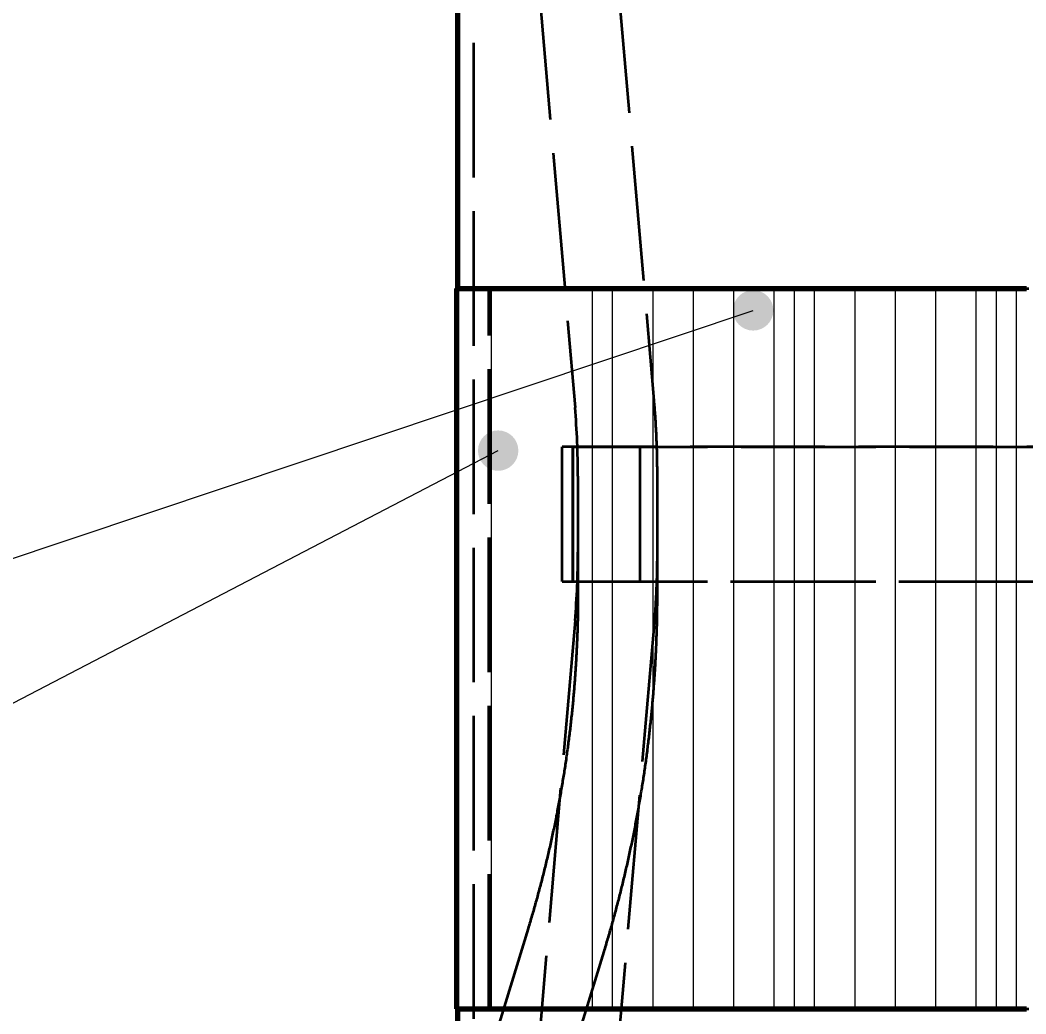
# Model space of a CAD drawing. Header units: millimetres. Extents: x 0 to 2382, y 0 to 420.
# Drawn here: x 124 to 153.88, y 255.65 to 285.17 of the extents above; entities that cross this region are included whole.
import ezdxf

# ---------------------------------------------------------------- set-up
doc = ezdxf.new("R2010")
doc.units = ezdxf.units.MM
doc.linetypes.add('IRAM-E-TRAZOS', pattern=[5, 4, -1])
for name, color, linetype, lineweight in [('01-VISIBLE', 7, 'CONTINUOUS', 70), ('02-OCULTA', 4, 'IRAM-E-TRAZOS', 35), ('04-COTA', 3, 'CONTINUOUS', 18), ('05-RAYADO', 8, 'CONTINUOUS', 18), ('08-FINA', 5, 'CONTINUOUS', 18)]:
    doc.layers.add(name, color=color, linetype=linetype, lineweight=lineweight)
doc.styles.add('ISO3098', font='isocpeur.ttf')
doc.dimstyles.new('FLAMA-IRAM', dxfattribs={"dimtxt": 3.5, "dimasz": 3.5, "dimexe": 2, "dimexo": 1.5, "dimgap": 1, "dimtad": 1, "dimdec": 1, "dimtxsty": 'ISO3098', "dimblk": 'IRAM_FLECHA', "dimblk1": 'IRAM_FLECHA', "dimblk2": 'IRAM_FLECHA', "dimcen": 2.5, "dimclrd": 256, "dimclre": 256, "dimclrt": 256, "dimazin": 3, "dimtfac": 1, "dimtmove": 0, "dimatfit": 3, "dimlwd": 18, "dimlwe": 18})

# ---------------------------------------------------------------- blocks, each defined once
blk = doc.blocks.new('IRAM_FLECHA')
blk.add_solid([(0, 0), (-1, 0.125), (-1, -0.125)])

msp = doc.modelspace()

# ---------------------------------------------------------------- hatches: boundary and pattern name
at = {"layer": '05-RAYADO'}
h = msp.add_hatch(dxfattribs=at)
h.set_pattern_fill('ANSI31', scale=0.94488, angle=45)
h.paths.add_polyline_path([(175.046, 255.799), (175.046, 277.201), (137.954, 277.201), (137.954, 255.799)])
h = msp.add_hatch(dxfattribs=at)
h.set_pattern_fill('ANSI31', scale=0.377953, angle=45)
h.paths.add_polyline_path([(172.276, 255.799), (172.276, 277.201), (140.724, 277.201), (140.724, 255.799)])
at = {"layer": '08-FINA'}
h = msp.add_hatch(color=7, dxfattribs=at)
h.dxf.hatch_style = 1
edge = h.paths.add_edge_path()
edge.add_arc((145.775, 276.55), 0.6, 0, 360)
h = msp.add_hatch(color=7, dxfattribs=at)
h.dxf.hatch_style = 1
edge = h.paths.add_edge_path()
edge.add_arc((138.2, 272.384), 0.6, 0, 360)

# ---------------------------------------------------------------- linework, layer by layer
at = {"layer": '01-VISIBLE'}
for p, q in [((137, 277.201), (137, 315.5)), ((136.97, 255.799), (136.97, 277.201)), ((137, 231.587), (137, 255.799))]:
    msp.add_line(p, q, dxfattribs=at)
for points in [[(136.97, 277.201), (137.02, 277.201), (137.07, 277.201), (137.12, 277.201), (137.17, 277.201), (137.22, 277.201), (137.27, 277.201), (137.321, 277.201), (137.371, 277.201), (137.421, 277.201), (137.471, 277.201), (137.521, 277.201), (137.571, 277.201), (137.621, 277.201), (137.671, 277.201), (137.721, 277.201), (137.771, 277.201), (137.821, 277.201), (137.871, 277.201), (137.921, 277.201), (137.972, 277.201), (138.022, 277.201), (138.072, 277.201), (138.122, 277.201), (138.172, 277.201), (138.222, 277.201), (138.272, 277.201), (138.322, 277.201), (138.372, 277.201), (138.422, 277.201), (138.472, 277.201), (138.522, 277.201), (138.572, 277.201), (138.623, 277.201), (138.673, 277.201), (138.723, 277.201), (138.773, 277.201), (138.823, 277.201), (138.873, 277.201), (138.923, 277.201), (138.973, 277.201), (139.023, 277.201), (139.073, 277.201), (139.123, 277.201), (139.173, 277.201), (139.223, 277.201), (139.274, 277.201), (139.324, 277.201), (139.374, 277.201), (139.424, 277.201), (139.474, 277.201), (139.524, 277.201), (139.574, 277.201), (139.624, 277.201), (139.674, 277.201), (139.724, 277.201), (139.774, 277.201), (139.824, 277.201), (139.874, 277.201), (139.925, 277.201), (139.975, 277.201), (140.025, 277.201), (140.075, 277.201), (140.125, 277.201), (140.175, 277.201), (140.225, 277.201), (140.275, 277.201), (140.325, 277.201), (140.375, 277.201), (140.425, 277.201), (140.475, 277.201), (140.526, 277.201), (140.576, 277.201), (140.626, 277.201), (140.676, 277.201), (140.726, 277.201), (140.776, 277.201), (140.826, 277.201), (140.876, 277.201), (140.926, 277.201), (140.976, 277.201), (141.026, 277.201), (141.076, 277.201), (141.126, 277.201), (141.177, 277.201), (141.227, 277.201), (141.277, 277.201), (141.327, 277.201), (141.377, 277.201), (141.427, 277.201), (141.477, 277.201), (141.527, 277.201), (141.577, 277.201), (141.627, 277.201), (141.677, 277.201), (141.727, 277.201), (141.777, 277.201), (141.828, 277.201), (141.878, 277.201), (141.928, 277.201), (141.978, 277.201), (142.028, 277.201), (142.078, 277.201), (142.128, 277.201), (142.178, 277.201), (142.228, 277.201), (142.278, 277.201), (142.328, 277.201), (142.378, 277.201), (142.428, 277.201), (142.479, 277.201), (142.529, 277.201), (142.579, 277.201), (142.629, 277.201), (142.679, 277.201), (142.729, 277.201), (142.779, 277.201), (142.829, 277.201), (142.879, 277.201), (142.929, 277.201), (142.979, 277.201), (143.029, 277.201), (143.079, 277.201), (143.13, 277.201), (143.18, 277.201), (143.23, 277.201), (143.28, 277.201), (143.33, 277.201), (143.38, 277.201), (143.43, 277.201), (143.48, 277.201), (143.53, 277.201), (143.58, 277.201), (143.63, 277.201), (143.68, 277.201), (143.73, 277.201), (143.781, 277.201), (143.831, 277.201), (143.881, 277.201), (143.931, 277.201), (143.981, 277.201), (144.031, 277.201), (144.081, 277.201), (144.131, 277.201), (144.181, 277.201), (144.231, 277.201), (144.281, 277.201), (144.331, 277.201), (144.381, 277.201), (144.432, 277.201), (144.482, 277.201), (144.532, 277.201), (144.582, 277.201), (144.632, 277.201), (144.682, 277.201), (144.732, 277.201), (144.782, 277.201), (144.832, 277.201), (144.882, 277.201), (144.932, 277.201), (144.982, 277.201), (145.032, 277.201), (145.083, 277.201), (145.133, 277.201), (145.183, 277.201), (145.233, 277.201), (145.283, 277.201), (145.333, 277.201), (145.383, 277.201), (145.433, 277.201), (145.483, 277.201), (145.533, 277.201), (145.583, 277.201), (145.633, 277.201), (145.683, 277.201), (145.734, 277.201), (145.784, 277.201), (145.834, 277.201), (145.884, 277.201), (145.934, 277.201), (145.984, 277.201), (146.034, 277.201), (146.084, 277.201), (146.134, 277.201), (146.184, 277.201), (146.234, 277.201), (146.284, 277.201), (146.334, 277.201), (146.385, 277.201), (146.435, 277.201), (146.485, 277.201), (146.535, 277.201), (146.585, 277.201), (146.635, 277.201), (146.685, 277.201), (146.735, 277.201), (146.785, 277.201), (146.835, 277.201), (146.885, 277.201), (146.935, 277.201), (146.986, 277.201), (147.036, 277.201), (147.086, 277.201), (147.136, 277.201), (147.186, 277.201), (147.236, 277.201), (147.286, 277.201), (147.336, 277.201), (147.386, 277.201), (147.436, 277.201), (147.486, 277.201), (147.536, 277.201), (147.586, 277.201), (147.637, 277.201), (147.687, 277.201), (147.737, 277.201), (147.787, 277.201), (147.837, 277.201), (147.887, 277.201), (147.937, 277.201), (147.987, 277.201), (148.037, 277.201), (148.087, 277.201), (148.137, 277.201), (148.187, 277.201), (148.237, 277.201), (148.288, 277.201), (148.338, 277.201), (148.388, 277.201), (148.438, 277.201), (148.488, 277.201), (148.538, 277.201), (148.588, 277.201), (148.638, 277.201), (148.688, 277.201), (148.738, 277.201), (148.788, 277.201), (148.838, 277.201), (148.888, 277.201), (148.939, 277.201), (148.989, 277.201), (149.039, 277.201), (149.089, 277.201), (149.139, 277.201), (149.189, 277.201), (149.239, 277.201), (149.289, 277.201), (149.339, 277.201), (149.389, 277.201), (149.439, 277.201), (149.489, 277.201), (149.539, 277.201), (149.59, 277.201), (149.64, 277.201), (149.69, 277.201), (149.74, 277.201), (149.79, 277.201), (149.84, 277.201), (149.89, 277.201), (149.94, 277.201), (149.99, 277.201), (150.04, 277.201), (150.09, 277.201), (150.14, 277.201), (150.19, 277.201), (150.241, 277.201), (150.291, 277.201), (150.341, 277.201), (150.391, 277.201), (150.441, 277.201), (150.491, 277.201), (150.541, 277.201), (150.591, 277.201), (150.641, 277.201), (150.691, 277.201), (150.741, 277.201), (150.791, 277.201), (150.841, 277.201), (150.892, 277.201), (150.942, 277.201), (150.992, 277.201), (151.042, 277.201), (151.092, 277.201), (151.142, 277.201), (151.192, 277.201), (151.242, 277.201), (151.292, 277.201), (151.342, 277.201), (151.392, 277.201), (151.442, 277.201), (151.492, 277.201), (151.543, 277.201), (151.593, 277.201), (151.643, 277.201), (151.693, 277.201), (151.743, 277.201), (151.793, 277.201), (151.843, 277.201), (151.893, 277.201), (151.943, 277.201), (151.993, 277.201), (152.043, 277.201), (152.093, 277.201), (152.143, 277.201), (152.194, 277.201), (152.244, 277.201), (152.294, 277.201), (152.344, 277.201), (152.394, 277.201), (152.444, 277.201), (152.494, 277.201), (152.544, 277.201), (152.594, 277.201), (152.644, 277.201), (152.694, 277.201), (152.744, 277.201), (152.794, 277.201), (152.845, 277.201), (152.895, 277.201), (152.945, 277.201), (152.995, 277.201), (153.045, 277.201), (153.095, 277.201), (153.145, 277.201), (153.195, 277.201), (153.245, 277.201), (153.295, 277.201), (153.345, 277.201), (153.395, 277.201), (153.446, 277.201), (153.496, 277.201), (153.546, 277.201), (153.596, 277.201), (153.646, 277.201), (153.696, 277.201), (153.746, 277.201), (153.796, 277.201), (153.846, 277.201), (153.896, 277.201)], [(136.97, 255.799), (137.02, 255.799), (137.07, 255.799), (137.12, 255.799), (137.17, 255.799), (137.22, 255.799), (137.27, 255.799), (137.321, 255.799), (137.371, 255.799), (137.421, 255.799), (137.471, 255.799), (137.521, 255.799), (137.571, 255.799), (137.621, 255.799), (137.671, 255.799), (137.721, 255.799), (137.771, 255.799), (137.821, 255.799), (137.871, 255.799), (137.921, 255.799), (137.972, 255.799), (138.022, 255.799), (138.072, 255.799), (138.122, 255.799), (138.172, 255.799), (138.222, 255.799), (138.272, 255.799), (138.322, 255.799), (138.372, 255.799), (138.422, 255.799), (138.472, 255.799), (138.522, 255.799), (138.572, 255.799), (138.623, 255.799), (138.673, 255.799), (138.723, 255.799), (138.773, 255.799), (138.823, 255.799), (138.873, 255.799), (138.923, 255.799), (138.973, 255.799), (139.023, 255.799), (139.073, 255.799), (139.123, 255.799), (139.173, 255.799), (139.223, 255.799), (139.274, 255.799), (139.324, 255.799), (139.374, 255.799), (139.424, 255.799), (139.474, 255.799), (139.524, 255.799), (139.574, 255.799), (139.624, 255.799), (139.674, 255.799), (139.724, 255.799), (139.774, 255.799), (139.824, 255.799), (139.874, 255.799), (139.925, 255.799), (139.975, 255.799), (140.025, 255.799), (140.075, 255.799), (140.125, 255.799), (140.175, 255.799), (140.225, 255.799), (140.275, 255.799), (140.325, 255.799), (140.375, 255.799), (140.425, 255.799), (140.475, 255.799), (140.526, 255.799), (140.576, 255.799), (140.626, 255.799), (140.676, 255.799), (140.726, 255.799), (140.776, 255.799), (140.826, 255.799), (140.876, 255.799), (140.926, 255.799), (140.976, 255.799), (141.026, 255.799), (141.076, 255.799), (141.126, 255.799), (141.177, 255.799), (141.227, 255.799), (141.277, 255.799), (141.327, 255.799), (141.377, 255.799), (141.427, 255.799), (141.477, 255.799), (141.527, 255.799), (141.577, 255.799), (141.627, 255.799), (141.677, 255.799), (141.727, 255.799), (141.777, 255.799), (141.828, 255.799), (141.878, 255.799), (141.928, 255.799), (141.978, 255.799), (142.028, 255.799), (142.078, 255.799), (142.128, 255.799), (142.178, 255.799), (142.228, 255.799), (142.278, 255.799), (142.328, 255.799), (142.378, 255.799), (142.428, 255.799), (142.479, 255.799), (142.529, 255.799), (142.579, 255.799), (142.629, 255.799), (142.679, 255.799), (142.729, 255.799), (142.779, 255.799), (142.829, 255.799), (142.879, 255.799), (142.929, 255.799), (142.979, 255.799), (143.029, 255.799), (143.079, 255.799), (143.13, 255.799), (143.18, 255.799), (143.23, 255.799), (143.28, 255.799), (143.33, 255.799), (143.38, 255.799), (143.43, 255.799), (143.48, 255.799), (143.53, 255.799), (143.58, 255.799), (143.63, 255.799), (143.68, 255.799), (143.73, 255.799), (143.781, 255.799), (143.831, 255.799), (143.881, 255.799), (143.931, 255.799), (143.981, 255.799), (144.031, 255.799), (144.081, 255.799), (144.131, 255.799), (144.181, 255.799), (144.231, 255.799), (144.281, 255.799), (144.331, 255.799), (144.381, 255.799), (144.432, 255.799), (144.482, 255.799), (144.532, 255.799), (144.582, 255.799), (144.632, 255.799), (144.682, 255.799), (144.732, 255.799), (144.782, 255.799), (144.832, 255.799), (144.882, 255.799), (144.932, 255.799), (144.982, 255.799), (145.032, 255.799), (145.083, 255.799), (145.133, 255.799), (145.183, 255.799), (145.233, 255.799), (145.283, 255.799), (145.333, 255.799), (145.383, 255.799), (145.433, 255.799), (145.483, 255.799), (145.533, 255.799), (145.583, 255.799), (145.633, 255.799), (145.683, 255.799), (145.734, 255.799), (145.784, 255.799), (145.834, 255.799), (145.884, 255.799), (145.934, 255.799), (145.984, 255.799), (146.034, 255.799), (146.084, 255.799), (146.134, 255.799), (146.184, 255.799), (146.234, 255.799), (146.284, 255.799), (146.334, 255.799), (146.385, 255.799), (146.435, 255.799), (146.485, 255.799), (146.535, 255.799), (146.585, 255.799), (146.635, 255.799), (146.685, 255.799), (146.735, 255.799), (146.785, 255.799), (146.835, 255.799), (146.885, 255.799), (146.935, 255.799), (146.986, 255.799), (147.036, 255.799), (147.086, 255.799), (147.136, 255.799), (147.186, 255.799), (147.236, 255.799), (147.286, 255.799), (147.336, 255.799), (147.386, 255.799), (147.436, 255.799), (147.486, 255.799), (147.536, 255.799), (147.586, 255.799), (147.637, 255.799), (147.687, 255.799), (147.737, 255.799), (147.787, 255.799), (147.837, 255.799), (147.887, 255.799), (147.937, 255.799), (147.987, 255.799), (148.037, 255.799), (148.087, 255.799), (148.137, 255.799), (148.187, 255.799), (148.237, 255.799), (148.288, 255.799), (148.338, 255.799), (148.388, 255.799), (148.438, 255.799), (148.488, 255.799), (148.538, 255.799), (148.588, 255.799), (148.638, 255.799), (148.688, 255.799), (148.738, 255.799), (148.788, 255.799), (148.838, 255.799), (148.888, 255.799), (148.939, 255.799), (148.989, 255.799), (149.039, 255.799), (149.089, 255.799), (149.139, 255.799), (149.189, 255.799), (149.239, 255.799), (149.289, 255.799), (149.339, 255.799), (149.389, 255.799), (149.439, 255.799), (149.489, 255.799), (149.539, 255.799), (149.59, 255.799), (149.64, 255.799), (149.69, 255.799), (149.74, 255.799), (149.79, 255.799), (149.84, 255.799), (149.89, 255.799), (149.94, 255.799), (149.99, 255.799), (150.04, 255.799), (150.09, 255.799), (150.14, 255.799), (150.19, 255.799), (150.241, 255.799), (150.291, 255.799), (150.341, 255.799), (150.391, 255.799), (150.441, 255.799), (150.491, 255.799), (150.541, 255.799), (150.591, 255.799), (150.641, 255.799), (150.691, 255.799), (150.741, 255.799), (150.791, 255.799), (150.841, 255.799), (150.892, 255.799), (150.942, 255.799), (150.992, 255.799), (151.042, 255.799), (151.092, 255.799), (151.142, 255.799), (151.192, 255.799), (151.242, 255.799), (151.292, 255.799), (151.342, 255.799), (151.392, 255.799), (151.442, 255.799), (151.492, 255.799), (151.543, 255.799), (151.593, 255.799), (151.643, 255.799), (151.693, 255.799), (151.743, 255.799), (151.793, 255.799), (151.843, 255.799), (151.893, 255.799), (151.943, 255.799), (151.993, 255.799), (152.043, 255.799), (152.093, 255.799), (152.143, 255.799), (152.194, 255.799), (152.244, 255.799), (152.294, 255.799), (152.344, 255.799), (152.394, 255.799), (152.444, 255.799), (152.494, 255.799), (152.544, 255.799), (152.594, 255.799), (152.644, 255.799), (152.694, 255.799), (152.744, 255.799), (152.794, 255.799), (152.845, 255.799), (152.895, 255.799), (152.945, 255.799), (152.995, 255.799), (153.045, 255.799), (153.095, 255.799), (153.145, 255.799), (153.195, 255.799), (153.245, 255.799), (153.295, 255.799), (153.345, 255.799), (153.395, 255.799), (153.446, 255.799), (153.496, 255.799), (153.546, 255.799), (153.596, 255.799), (153.646, 255.799), (153.696, 255.799), (153.746, 255.799), (153.796, 255.799), (153.846, 255.799), (153.896, 255.799)]]:
    msp.add_lwpolyline(points, dxfattribs=at)
at = {"layer": '02-OCULTA'}
for p, q in [((137.475, 225.5), (137.475, 315.5)), ((140.037, 306.333), (142.824, 273.868)), ((140.037, 306.333), (142.824, 273.868)), ((140.037, 306.333), (142.824, 273.868)), ((140.037, 306.333), (142.824, 273.868)), ((140.037, 306.333), (142.824, 273.868)), ((137.696, 306.132), (140.483, 273.667)), ((137.696, 306.132), (140.483, 273.667)), ((137.696, 306.132), (140.483, 273.667)), ((137.696, 306.132), (140.483, 273.667)), ((137.696, 306.132), (140.483, 273.667)), ((137, 255.799), (137, 277.201)), ((137, 255.799), (137, 277.201)), ((137.926, 255.799), (137.926, 277.201)), ((137.954, 277.201), (137.926, 277.201)), ((137.954, 255.799), (137.954, 277.201)), ((140.1, 268.5), (140.1, 272.5)), ((140.1, 268.5), (140.1, 272.5)), ((172.9, 272.5), (140.1, 272.5)), ((142.42, 272.5), (140.1, 272.5)), ((140.42, 272.5), (172.58, 272.5)), ((140.42, 272.5), (142.42, 272.5)), ((140.42, 268.5), (140.42, 272.5)), ((140.42, 272.5), (140.42, 268.5)), ((142.42, 268.5), (142.42, 272.5)), ((142.42, 268.5), (142.42, 272.5)), ((140.57, 271.629), (140.57, 269.371)), ((140.57, 271.629), (140.57, 269.371)), ((140.57, 271.629), (140.57, 269.371)), ((140.57, 271.629), (140.57, 269.371)), ((140.57, 271.629), (140.57, 268.1)), ((142.92, 271.629), (142.92, 269.371)), ((142.92, 271.629), (142.92, 269.371)), ((142.92, 271.629), (142.92, 269.371)), ((142.92, 271.629), (142.92, 269.371)), ((142.92, 271.629), (142.92, 268.1)), ((140.1, 268.5), (142.42, 268.5)), ((140.1, 268.5), (172.9, 268.5)), ((140.42, 268.5), (142.42, 268.5)), ((140.42, 268.5), (172.58, 268.5)), ((140.483, 267.333), (137.696, 234.868)), ((140.483, 267.333), (137.696, 234.868)), ((140.483, 267.333), (137.696, 234.868)), ((140.483, 267.333), (137.696, 234.868)), ((142.824, 267.132), (140.037, 234.667)), ((142.824, 267.132), (140.037, 234.667)), ((142.824, 267.132), (140.037, 234.667)), ((142.824, 267.132), (140.037, 234.667)), ((139.089, 258.187), (137, 251.355)), ((141.336, 257.499), (137, 243.317)), ((137.954, 255.799), (137.926, 255.799))]:
    msp.add_line(p, q, dxfattribs=at)
for points in [[(137.926, 277.201), (137.876, 277.201), (137.825, 277.201), (137.775, 277.201), (137.725, 277.201), (137.674, 277.201), (137.624, 277.201), (137.574, 277.201), (137.523, 277.201), (137.473, 277.201), (137.423, 277.201), (137.372, 277.201), (137.322, 277.201), (137.272, 277.201), (137.222, 277.201), (137.171, 277.201), (137.121, 277.201), (137.071, 277.201), (137.02, 277.201), (136.97, 277.201)], [(137.954, 277.201), (137.904, 277.201), (137.854, 277.201), (137.804, 277.201), (137.753, 277.201), (137.703, 277.201), (137.653, 277.201), (137.603, 277.201), (137.553, 277.201), (137.502, 277.201), (137.452, 277.201), (137.402, 277.201), (137.352, 277.201), (137.301, 277.201), (137.251, 277.201), (137.201, 277.201), (137.151, 277.201), (137.1, 277.201), (137.05, 277.201), (137, 277.201)], [(137, 277.201), (137.098, 277.201), (137.195, 277.201), (137.293, 277.201), (137.39, 277.201), (137.488, 277.201), (137.585, 277.201), (137.683, 277.201), (137.78, 277.201), (137.878, 277.201), (137.975, 277.201), (138.073, 277.201), (138.17, 277.201), (138.268, 277.201), (138.365, 277.201), (138.463, 277.201), (138.56, 277.201), (138.658, 277.201), (138.755, 277.201), (138.853, 277.201), (138.95, 277.201), (139.048, 277.201), (139.145, 277.201), (139.243, 277.201), (139.34, 277.201), (139.438, 277.201), (139.535, 277.201), (139.633, 277.201), (139.73, 277.201), (139.828, 277.201), (139.925, 277.201), (140.023, 277.201), (140.12, 277.201), (140.218, 277.201), (140.315, 277.201), (140.413, 277.201), (140.51, 277.201), (140.608, 277.201), (140.705, 277.201), (140.803, 277.201), (140.9, 277.201), (140.998, 277.201), (141.095, 277.201), (141.193, 277.201), (141.29, 277.201), (141.388, 277.201), (141.485, 277.201), (141.583, 277.201), (141.68, 277.201), (141.778, 277.201), (141.875, 277.201), (141.973, 277.201), (142.07, 277.201), (142.168, 277.201), (142.265, 277.201), (142.363, 277.201), (142.46, 277.201), (142.558, 277.201), (142.655, 277.201), (142.753, 277.201), (142.85, 277.201), (142.948, 277.201), (143.045, 277.201), (143.143, 277.201), (143.24, 277.201), (143.338, 277.201), (143.435, 277.201), (143.533, 277.201), (143.63, 277.201), (143.728, 277.201), (143.825, 277.201), (143.923, 277.201), (144.02, 277.201), (144.118, 277.201), (144.215, 277.201), (144.313, 277.201), (144.41, 277.201), (144.508, 277.201), (144.605, 277.201), (144.703, 277.201), (144.8, 277.201), (144.898, 277.201), (144.995, 277.201), (145.093, 277.201), (145.19, 277.201), (145.288, 277.201), (145.385, 277.201), (145.483, 277.201), (145.58, 277.201), (145.678, 277.201), (145.775, 277.201), (145.873, 277.201), (145.97, 277.201), (146.068, 277.201), (146.165, 277.201), (146.263, 277.201), (146.36, 277.201), (146.458, 277.201), (146.555, 277.201), (146.653, 277.201), (146.75, 277.201), (146.848, 277.201), (146.945, 277.201), (147.043, 277.201), (147.14, 277.201), (147.238, 277.201), (147.335, 277.201), (147.433, 277.201), (147.53, 277.201), (147.628, 277.201), (147.725, 277.201), (147.823, 277.201), (147.92, 277.201), (148.018, 277.201), (148.115, 277.201), (148.213, 277.201), (148.31, 277.201), (148.408, 277.201), (148.505, 277.201), (148.603, 277.201), (148.7, 277.201), (148.798, 277.201), (148.895, 277.201), (148.993, 277.201), (149.09, 277.201), (149.188, 277.201), (149.285, 277.201), (149.383, 277.201), (149.48, 277.201), (149.578, 277.201), (149.675, 277.201), (149.773, 277.201), (149.87, 277.201), (149.968, 277.201), (150.065, 277.201), (150.163, 277.201), (150.26, 277.201), (150.358, 277.201), (150.455, 277.201), (150.553, 277.201), (150.65, 277.201), (150.748, 277.201), (150.845, 277.201), (150.943, 277.201), (151.04, 277.201), (151.138, 277.201), (151.235, 277.201), (151.333, 277.201), (151.43, 277.201), (151.528, 277.201), (151.625, 277.201), (151.723, 277.201), (151.82, 277.201), (151.918, 277.201), (152.015, 277.201), (152.113, 277.201), (152.21, 277.201), (152.308, 277.201), (152.405, 277.201), (152.503, 277.201), (152.6, 277.201), (152.698, 277.201), (152.795, 277.201), (152.893, 277.201), (152.99, 277.201), (153.088, 277.201), (153.185, 277.201), (153.283, 277.201), (153.38, 277.201), (153.478, 277.201), (153.575, 277.201), (153.673, 277.201), (153.77, 277.201), (153.868, 277.201), (153.965, 277.201)], [(142.824, 273.868), (142.828, 273.817), (142.833, 273.766), (142.837, 273.715), (142.841, 273.664), (142.845, 273.614), (142.848, 273.563), (142.852, 273.512), (142.856, 273.461), (142.859, 273.41), (142.863, 273.36), (142.866, 273.309), (142.869, 273.258), (142.872, 273.207), (142.875, 273.156), (142.878, 273.105), (142.881, 273.055), (142.884, 273.004), (142.887, 272.953), (142.889, 272.902), (142.891, 272.851), (142.894, 272.8), (142.896, 272.749), (142.898, 272.698), (142.9, 272.648), (142.902, 272.597), (142.904, 272.546), (142.906, 272.495), (142.907, 272.444), (142.909, 272.393), (142.91, 272.342), (142.912, 272.291), (142.913, 272.24), (142.914, 272.189), (142.915, 272.138), (142.916, 272.087), (142.917, 272.036), (142.918, 271.986), (142.918, 271.935), (142.919, 271.884), (142.919, 271.833), (142.92, 271.782), (142.92, 271.731), (142.92, 271.68), (142.92, 271.629)], [(142.824, 273.868), (142.828, 273.817), (142.833, 273.766), (142.837, 273.715), (142.841, 273.664), (142.845, 273.614), (142.848, 273.563), (142.852, 273.512), (142.856, 273.461), (142.859, 273.41), (142.863, 273.36), (142.866, 273.309), (142.869, 273.258), (142.872, 273.207), (142.875, 273.156), (142.878, 273.105), (142.881, 273.055), (142.884, 273.004), (142.887, 272.953), (142.889, 272.902), (142.891, 272.851), (142.894, 272.8), (142.896, 272.749), (142.898, 272.698), (142.9, 272.648), (142.902, 272.597), (142.904, 272.546), (142.906, 272.495), (142.907, 272.444), (142.909, 272.393), (142.91, 272.342), (142.912, 272.291), (142.913, 272.24), (142.914, 272.189), (142.915, 272.138), (142.916, 272.087), (142.917, 272.036), (142.918, 271.986), (142.918, 271.935), (142.919, 271.884), (142.919, 271.833), (142.92, 271.782), (142.92, 271.731), (142.92, 271.68), (142.92, 271.629)], [(142.824, 273.868), (142.828, 273.817), (142.833, 273.766), (142.837, 273.715), (142.841, 273.664), (142.845, 273.614), (142.848, 273.563), (142.852, 273.512), (142.856, 273.461), (142.859, 273.41), (142.863, 273.36), (142.866, 273.309), (142.869, 273.258), (142.872, 273.207), (142.875, 273.156), (142.878, 273.105), (142.881, 273.055), (142.884, 273.004), (142.887, 272.953), (142.889, 272.902), (142.891, 272.851), (142.894, 272.8), (142.896, 272.749), (142.898, 272.698), (142.9, 272.648), (142.902, 272.597), (142.904, 272.546), (142.906, 272.495), (142.907, 272.444), (142.909, 272.393), (142.91, 272.342), (142.912, 272.291), (142.913, 272.24), (142.914, 272.189), (142.915, 272.138), (142.916, 272.087), (142.917, 272.036), (142.918, 271.986), (142.918, 271.935), (142.919, 271.884), (142.919, 271.833), (142.92, 271.782), (142.92, 271.731), (142.92, 271.68), (142.92, 271.629)], [(142.824, 273.868), (142.828, 273.817), (142.833, 273.766), (142.837, 273.715), (142.841, 273.664), (142.845, 273.614), (142.848, 273.563), (142.852, 273.512), (142.856, 273.461), (142.859, 273.41), (142.863, 273.36), (142.866, 273.309), (142.869, 273.258), (142.872, 273.207), (142.875, 273.156), (142.878, 273.105), (142.881, 273.055), (142.884, 273.004), (142.887, 272.953), (142.889, 272.902), (142.891, 272.851), (142.894, 272.8), (142.896, 272.749), (142.898, 272.698), (142.9, 272.648), (142.902, 272.597), (142.904, 272.546), (142.906, 272.495), (142.907, 272.444), (142.909, 272.393), (142.91, 272.342), (142.912, 272.291), (142.913, 272.24), (142.914, 272.189), (142.915, 272.138), (142.916, 272.087), (142.917, 272.036), (142.918, 271.986), (142.918, 271.935), (142.919, 271.884), (142.919, 271.833), (142.92, 271.782), (142.92, 271.731), (142.92, 271.68), (142.92, 271.629)], [(142.824, 273.868), (142.828, 273.817), (142.833, 273.766), (142.837, 273.715), (142.841, 273.664), (142.845, 273.614), (142.848, 273.563), (142.852, 273.512), (142.856, 273.461), (142.859, 273.41), (142.863, 273.36), (142.866, 273.309), (142.869, 273.258), (142.872, 273.207), (142.875, 273.156), (142.878, 273.105), (142.881, 273.055), (142.884, 273.004), (142.887, 272.953), (142.889, 272.902), (142.891, 272.851), (142.894, 272.8), (142.896, 272.749), (142.898, 272.698), (142.9, 272.648), (142.902, 272.597), (142.904, 272.546), (142.906, 272.495), (142.907, 272.444), (142.909, 272.393), (142.91, 272.342), (142.912, 272.291), (142.913, 272.24), (142.914, 272.189), (142.915, 272.138), (142.916, 272.087), (142.917, 272.036), (142.918, 271.986), (142.918, 271.935), (142.919, 271.884), (142.919, 271.833), (142.92, 271.782), (142.92, 271.731), (142.92, 271.68), (142.92, 271.629)], [(142.92, 269.371), (142.92, 269.32), (142.92, 269.269), (142.92, 269.218), (142.919, 269.167), (142.919, 269.116), (142.918, 269.065), (142.918, 269.014), (142.917, 268.964), (142.916, 268.913), (142.915, 268.862), (142.914, 268.811), (142.913, 268.76), (142.912, 268.709), (142.91, 268.658), (142.909, 268.607), (142.907, 268.556), (142.906, 268.505), (142.904, 268.454), (142.902, 268.403), (142.9, 268.352), (142.898, 268.302), (142.896, 268.251), (142.894, 268.2), (142.891, 268.149), (142.889, 268.098), (142.887, 268.047), (142.884, 267.996), (142.881, 267.945), (142.878, 267.895), (142.875, 267.844), (142.872, 267.793), (142.869, 267.742), (142.866, 267.691), (142.863, 267.64), (142.859, 267.59), (142.856, 267.539), (142.852, 267.488), (142.848, 267.437), (142.845, 267.386), (142.841, 267.336), (142.837, 267.285), (142.833, 267.234), (142.828, 267.183), (142.824, 267.132)], [(142.92, 269.371), (142.92, 269.32), (142.92, 269.269), (142.92, 269.218), (142.919, 269.167), (142.919, 269.116), (142.918, 269.065), (142.918, 269.014), (142.917, 268.964), (142.916, 268.913), (142.915, 268.862), (142.914, 268.811), (142.913, 268.76), (142.912, 268.709), (142.91, 268.658), (142.909, 268.607), (142.907, 268.556), (142.906, 268.505), (142.904, 268.454), (142.902, 268.403), (142.9, 268.352), (142.898, 268.302), (142.896, 268.251), (142.894, 268.2), (142.891, 268.149), (142.889, 268.098), (142.887, 268.047), (142.884, 267.996), (142.881, 267.945), (142.878, 267.895), (142.875, 267.844), (142.872, 267.793), (142.869, 267.742), (142.866, 267.691), (142.863, 267.64), (142.859, 267.59), (142.856, 267.539), (142.852, 267.488), (142.848, 267.437), (142.845, 267.386), (142.841, 267.336), (142.837, 267.285), (142.833, 267.234), (142.828, 267.183), (142.824, 267.132)], [(142.92, 269.371), (142.92, 269.32), (142.92, 269.269), (142.92, 269.218), (142.919, 269.167), (142.919, 269.116), (142.918, 269.065), (142.918, 269.014), (142.917, 268.964), (142.916, 268.913), (142.915, 268.862), (142.914, 268.811), (142.913, 268.76), (142.912, 268.709), (142.91, 268.658), (142.909, 268.607), (142.907, 268.556), (142.906, 268.505), (142.904, 268.454), (142.902, 268.403), (142.9, 268.352), (142.898, 268.302), (142.896, 268.251), (142.894, 268.2), (142.891, 268.149), (142.889, 268.098), (142.887, 268.047), (142.884, 267.996), (142.881, 267.945), (142.878, 267.895), (142.875, 267.844), (142.872, 267.793), (142.869, 267.742), (142.866, 267.691), (142.863, 267.64), (142.859, 267.59), (142.856, 267.539), (142.852, 267.488), (142.848, 267.437), (142.845, 267.386), (142.841, 267.336), (142.837, 267.285), (142.833, 267.234), (142.828, 267.183), (142.824, 267.132)], [(142.92, 269.371), (142.92, 269.32), (142.92, 269.269), (142.92, 269.218), (142.919, 269.167), (142.919, 269.116), (142.918, 269.065), (142.918, 269.014), (142.917, 268.964), (142.916, 268.913), (142.915, 268.862), (142.914, 268.811), (142.913, 268.76), (142.912, 268.709), (142.91, 268.658), (142.909, 268.607), (142.907, 268.556), (142.906, 268.505), (142.904, 268.454), (142.902, 268.403), (142.9, 268.352), (142.898, 268.302), (142.896, 268.251), (142.894, 268.2), (142.891, 268.149), (142.889, 268.098), (142.887, 268.047), (142.884, 267.996), (142.881, 267.945), (142.878, 267.895), (142.875, 267.844), (142.872, 267.793), (142.869, 267.742), (142.866, 267.691), (142.863, 267.64), (142.859, 267.59), (142.856, 267.539), (142.852, 267.488), (142.848, 267.437), (142.845, 267.386), (142.841, 267.336), (142.837, 267.285), (142.833, 267.234), (142.828, 267.183), (142.824, 267.132)], [(140.57, 268.1), (140.57, 268.05), (140.57, 268), (140.57, 267.95), (140.569, 267.9), (140.569, 267.85), (140.569, 267.8), (140.568, 267.75), (140.568, 267.7), (140.567, 267.65), (140.566, 267.599), (140.566, 267.549), (140.565, 267.499), (140.564, 267.449), (140.563, 267.399), (140.562, 267.349), (140.561, 267.299), (140.559, 267.249), (140.558, 267.199), (140.557, 267.149), (140.555, 267.099), (140.554, 267.049), (140.552, 266.999), (140.55, 266.949), (140.549, 266.899), (140.547, 266.849), (140.545, 266.799), (140.543, 266.749), (140.541, 266.699), (140.539, 266.649), (140.537, 266.599), (140.535, 266.549), (140.532, 266.499), (140.53, 266.449), (140.527, 266.399), (140.525, 266.349), (140.522, 266.299), (140.519, 266.249), (140.517, 266.199), (140.514, 266.149), (140.511, 266.099), (140.508, 266.049), (140.505, 265.999), (140.502, 265.949), (140.499, 265.899), (140.495, 265.849), (140.492, 265.799), (140.488, 265.749), (140.485, 265.7), (140.481, 265.65), (140.478, 265.6), (140.474, 265.55), (140.47, 265.5), (140.466, 265.45), (140.462, 265.4), (140.458, 265.35), (140.454, 265.3), (140.45, 265.25), (140.446, 265.201), (140.442, 265.151), (140.437, 265.101), (140.433, 265.051), (140.428, 265.001), (140.424, 264.951), (140.419, 264.901), (140.414, 264.852), (140.409, 264.802), (140.404, 264.752), (140.399, 264.702), (140.394, 264.652), (140.389, 264.603), (140.384, 264.553), (140.379, 264.503), (140.373, 264.453), (140.368, 264.404), (140.362, 264.354), (140.357, 264.304), (140.351, 264.254), (140.346, 264.205), (140.34, 264.155), (140.334, 264.105), (140.328, 264.055), (140.322, 264.006), (140.316, 263.956), (140.31, 263.906), (140.303, 263.857), (140.297, 263.807), (140.291, 263.757), (140.284, 263.708), (140.278, 263.658), (140.271, 263.609), (140.265, 263.559), (140.258, 263.509), (140.251, 263.46), (140.244, 263.41), (140.237, 263.361), (140.23, 263.311), (140.223, 263.262), (140.216, 263.212), (140.209, 263.162), (140.201, 263.113), (140.194, 263.063), (140.186, 263.014), (140.179, 262.964), (140.171, 262.915), (140.164, 262.866), (140.156, 262.816), (140.148, 262.767), (140.14, 262.717), (140.132, 262.668), (140.124, 262.618), (140.116, 262.569), (140.108, 262.52), (140.099, 262.47), (140.091, 262.421), (140.083, 262.372), (140.074, 262.322), (140.066, 262.273), (140.057, 262.224), (140.048, 262.174), (140.04, 262.125), (140.031, 262.076), (140.022, 262.027), (140.013, 261.977), (140.004, 261.928), (139.995, 261.879), (139.985, 261.83), (139.976, 261.781), (139.967, 261.731), (139.957, 261.682), (139.948, 261.633), (139.938, 261.584), (139.928, 261.535), (139.919, 261.486), (139.909, 261.437), (139.899, 261.388), (139.889, 261.339), (139.879, 261.289), (139.869, 261.24), (139.859, 261.191), (139.849, 261.142), (139.838, 261.093), (139.828, 261.045), (139.817, 260.996), (139.807, 260.947), (139.796, 260.898), (139.786, 260.849), (139.775, 260.8), (139.764, 260.751), (139.753, 260.702), (139.742, 260.653), (139.731, 260.605), (139.72, 260.556), (139.709, 260.507), (139.698, 260.458), (139.686, 260.409), (139.675, 260.361), (139.664, 260.312), (139.652, 260.263), (139.64, 260.215), (139.629, 260.166), (139.617, 260.117), (139.605, 260.069), (139.593, 260.02), (139.581, 259.971), (139.569, 259.923), (139.557, 259.874), (139.545, 259.826), (139.533, 259.777), (139.521, 259.729), (139.508, 259.68), (139.496, 259.632), (139.483, 259.583), (139.471, 259.535), (139.458, 259.486), (139.445, 259.438), (139.432, 259.39), (139.419, 259.341), (139.406, 259.293), (139.393, 259.245), (139.38, 259.196), (139.367, 259.148), (139.354, 259.1), (139.341, 259.051), (139.327, 259.003), (139.314, 258.955), (139.3, 258.907), (139.287, 258.859), (139.273, 258.81), (139.259, 258.762), (139.245, 258.714), (139.231, 258.666), (139.217, 258.618), (139.203, 258.57), (139.189, 258.522), (139.175, 258.474), (139.161, 258.426), (139.147, 258.378), (139.132, 258.33), (139.118, 258.282), (139.103, 258.234), (139.089, 258.186)], [(142.92, 268.1), (142.92, 268.05), (142.92, 268), (142.92, 267.95), (142.919, 267.9), (142.919, 267.85), (142.919, 267.8), (142.918, 267.75), (142.918, 267.7), (142.917, 267.65), (142.917, 267.6), (142.916, 267.55), (142.915, 267.5), (142.914, 267.45), (142.913, 267.4), (142.912, 267.35), (142.911, 267.299), (142.91, 267.249), (142.909, 267.199), (142.908, 267.149), (142.906, 267.099), (142.905, 267.049), (142.903, 266.999), (142.902, 266.949), (142.9, 266.899), (142.898, 266.849), (142.897, 266.799), (142.895, 266.749), (142.893, 266.699), (142.891, 266.649), (142.889, 266.599), (142.887, 266.549), (142.885, 266.499), (142.882, 266.449), (142.88, 266.399), (142.878, 266.349), (142.875, 266.299), (142.873, 266.249), (142.87, 266.2), (142.868, 266.15), (142.865, 266.1), (142.862, 266.05), (142.859, 266), (142.856, 265.95), (142.853, 265.9), (142.85, 265.85), (142.847, 265.8), (142.844, 265.75), (142.84, 265.7), (142.837, 265.65), (142.834, 265.6), (142.83, 265.55), (142.827, 265.5), (142.823, 265.45), (142.819, 265.401), (142.816, 265.351), (142.812, 265.301), (142.808, 265.251), (142.804, 265.201), (142.8, 265.151), (142.796, 265.101), (142.792, 265.051), (142.787, 265.002), (142.783, 264.952), (142.779, 264.902), (142.774, 264.852), (142.77, 264.802), (142.765, 264.752), (142.761, 264.703), (142.756, 264.653), (142.751, 264.603), (142.746, 264.553), (142.741, 264.503), (142.736, 264.454), (142.731, 264.404), (142.726, 264.354), (142.721, 264.304), (142.716, 264.254), (142.71, 264.205), (142.705, 264.155), (142.699, 264.105), (142.694, 264.056), (142.688, 264.006), (142.682, 263.956), (142.677, 263.906), (142.671, 263.857), (142.665, 263.807), (142.659, 263.757), (142.653, 263.708), (142.647, 263.658), (142.641, 263.608), (142.635, 263.559), (142.628, 263.509), (142.622, 263.459), (142.615, 263.41), (142.609, 263.36), (142.602, 263.311), (142.596, 263.261), (142.589, 263.211), (142.582, 263.162), (142.575, 263.112), (142.568, 263.063), (142.561, 263.013), (142.554, 262.964), (142.547, 262.914), (142.54, 262.865), (142.533, 262.815), (142.526, 262.766), (142.518, 262.716), (142.511, 262.667), (142.503, 262.617), (142.496, 262.568), (142.488, 262.518), (142.48, 262.469), (142.472, 262.419), (142.464, 262.37), (142.457, 262.321), (142.448, 262.271), (142.44, 262.222), (142.432, 262.172), (142.424, 262.123), (142.416, 262.074), (142.407, 262.024), (142.399, 261.975), (142.391, 261.926), (142.382, 261.877), (142.373, 261.827), (142.365, 261.778), (142.356, 261.729), (142.347, 261.679), (142.338, 261.63), (142.329, 261.581), (142.32, 261.532), (142.311, 261.483), (142.302, 261.433), (142.293, 261.384), (142.283, 261.335), (142.274, 261.286), (142.265, 261.237), (142.255, 261.188), (142.246, 261.138), (142.236, 261.089), (142.226, 261.04), (142.216, 260.991), (142.207, 260.942), (142.197, 260.893), (142.187, 260.844), (142.177, 260.795), (142.167, 260.746), (142.156, 260.697), (142.146, 260.648), (142.136, 260.599), (142.125, 260.55), (142.115, 260.501), (142.104, 260.452), (142.094, 260.403), (142.083, 260.355), (142.072, 260.306), (142.062, 260.257), (142.051, 260.208), (142.04, 260.159), (142.029, 260.11), (142.018, 260.062), (142.007, 260.013), (141.996, 259.964), (141.984, 259.915), (141.973, 259.867), (141.962, 259.818), (141.95, 259.769), (141.939, 259.72), (141.927, 259.672), (141.915, 259.623), (141.904, 259.574), (141.892, 259.526), (141.88, 259.477), (141.868, 259.429), (141.856, 259.38), (141.844, 259.331), (141.832, 259.283), (141.82, 259.234), (141.807, 259.186), (141.795, 259.137), (141.783, 259.089), (141.77, 259.04), (141.758, 258.992), (141.745, 258.944), (141.732, 258.895), (141.72, 258.847), (141.707, 258.798), (141.694, 258.75), (141.681, 258.702), (141.668, 258.653), (141.655, 258.605), (141.642, 258.557), (141.629, 258.509), (141.615, 258.46), (141.602, 258.412), (141.589, 258.364), (141.575, 258.316), (141.562, 258.268), (141.548, 258.219), (141.534, 258.171), (141.52, 258.123), (141.507, 258.075), (141.493, 258.027), (141.479, 257.979), (141.465, 257.931), (141.451, 257.883), (141.437, 257.835), (141.422, 257.787), (141.408, 257.739), (141.394, 257.691), (141.38, 257.643), (141.365, 257.595), (141.351, 257.547), (141.336, 257.499)], [(139.089, 258.186), (139.089, 258.186), (139.089, 258.186), (139.089, 258.186), (139.089, 258.187), (139.089, 258.187), (139.089, 258.187)], [(137.926, 255.799), (137.876, 255.799), (137.825, 255.799), (137.775, 255.799), (137.725, 255.799), (137.674, 255.799), (137.624, 255.799), (137.574, 255.799), (137.523, 255.799), (137.473, 255.799), (137.423, 255.799), (137.372, 255.799), (137.322, 255.799), (137.272, 255.799), (137.222, 255.799), (137.171, 255.799), (137.121, 255.799), (137.071, 255.799), (137.02, 255.799), (136.97, 255.799)], [(137.954, 255.799), (137.904, 255.799), (137.854, 255.799), (137.804, 255.799), (137.753, 255.799), (137.703, 255.799), (137.653, 255.799), (137.603, 255.799), (137.553, 255.799), (137.502, 255.799), (137.452, 255.799), (137.402, 255.799), (137.352, 255.799), (137.301, 255.799), (137.251, 255.799), (137.201, 255.799), (137.151, 255.799), (137.1, 255.799), (137.05, 255.799), (137, 255.799)], [(137, 255.799), (137.098, 255.799), (137.195, 255.799), (137.293, 255.799), (137.39, 255.799), (137.488, 255.799), (137.585, 255.799), (137.683, 255.799), (137.78, 255.799), (137.878, 255.799), (137.975, 255.799), (138.073, 255.799), (138.17, 255.799), (138.268, 255.799), (138.365, 255.799), (138.463, 255.799), (138.56, 255.799), (138.658, 255.799), (138.755, 255.799), (138.853, 255.799), (138.95, 255.799), (139.048, 255.799), (139.145, 255.799), (139.243, 255.799), (139.34, 255.799), (139.438, 255.799), (139.535, 255.799), (139.633, 255.799), (139.73, 255.799), (139.828, 255.799), (139.925, 255.799), (140.023, 255.799), (140.12, 255.799), (140.218, 255.799), (140.315, 255.799), (140.413, 255.799), (140.51, 255.799), (140.608, 255.799), (140.705, 255.799), (140.803, 255.799), (140.9, 255.799), (140.998, 255.799), (141.095, 255.799), (141.193, 255.799), (141.29, 255.799), (141.388, 255.799), (141.485, 255.799), (141.583, 255.799), (141.68, 255.799), (141.778, 255.799), (141.875, 255.799), (141.973, 255.799), (142.07, 255.799), (142.168, 255.799), (142.265, 255.799), (142.363, 255.799), (142.46, 255.799), (142.558, 255.799), (142.655, 255.799), (142.753, 255.799), (142.85, 255.799), (142.948, 255.799), (143.045, 255.799), (143.143, 255.799), (143.24, 255.799), (143.338, 255.799), (143.435, 255.799), (143.533, 255.799), (143.63, 255.799), (143.728, 255.799), (143.825, 255.799), (143.923, 255.799), (144.02, 255.799), (144.118, 255.799), (144.215, 255.799), (144.313, 255.799), (144.41, 255.799), (144.508, 255.799), (144.605, 255.799), (144.703, 255.799), (144.8, 255.799), (144.898, 255.799), (144.995, 255.799), (145.093, 255.799), (145.19, 255.799), (145.288, 255.799), (145.385, 255.799), (145.483, 255.799), (145.58, 255.799), (145.678, 255.799), (145.775, 255.799), (145.873, 255.799), (145.97, 255.799), (146.068, 255.799), (146.165, 255.799), (146.263, 255.799), (146.36, 255.799), (146.458, 255.799), (146.555, 255.799), (146.653, 255.799), (146.75, 255.799), (146.848, 255.799), (146.945, 255.799), (147.043, 255.799), (147.14, 255.799), (147.238, 255.799), (147.335, 255.799), (147.433, 255.799), (147.53, 255.799), (147.628, 255.799), (147.725, 255.799), (147.823, 255.799), (147.92, 255.799), (148.018, 255.799), (148.115, 255.799), (148.213, 255.799), (148.31, 255.799), (148.408, 255.799), (148.505, 255.799), (148.603, 255.799), (148.7, 255.799), (148.798, 255.799), (148.895, 255.799), (148.993, 255.799), (149.09, 255.799), (149.188, 255.799), (149.285, 255.799), (149.383, 255.799), (149.48, 255.799), (149.578, 255.799), (149.675, 255.799), (149.773, 255.799), (149.87, 255.799), (149.968, 255.799), (150.065, 255.799), (150.163, 255.799), (150.26, 255.799), (150.358, 255.799), (150.455, 255.799), (150.553, 255.799), (150.65, 255.799), (150.748, 255.799), (150.845, 255.799), (150.943, 255.799), (151.04, 255.799), (151.138, 255.799), (151.235, 255.799), (151.333, 255.799), (151.43, 255.799), (151.528, 255.799), (151.625, 255.799), (151.723, 255.799), (151.82, 255.799), (151.918, 255.799), (152.015, 255.799), (152.113, 255.799), (152.21, 255.799), (152.308, 255.799), (152.405, 255.799), (152.503, 255.799), (152.6, 255.799), (152.698, 255.799), (152.795, 255.799), (152.893, 255.799), (152.99, 255.799), (153.088, 255.799), (153.185, 255.799), (153.283, 255.799), (153.38, 255.799), (153.478, 255.799), (153.575, 255.799), (153.673, 255.799), (153.77, 255.799), (153.868, 255.799), (153.965, 255.799)]]:
    msp.add_lwpolyline(points, dxfattribs=at)
for centre, start, end in [((116.745, 271.629), 0, 4.9061), ((116.745, 271.629), 0, 4.9061), ((116.745, 271.629), 0, 4.9061), ((116.745, 271.629), 0, 4.9061), ((116.745, 271.629), 0, 4.9061), ((116.745, 269.371), -4.9061, 0), ((116.745, 269.371), -4.9061, 0), ((116.745, 269.371), -4.9061, 0), ((116.745, 269.371), -4.9061, 0)]:
    msp.add_arc(centre, 23.825, start, end, dxfattribs=at)
at = {"layer": '08-FINA'}
for p, q in [((96.793, 260.14), (145.775, 276.55)), ((96.549, 250.715), (138.2, 272.384))]:
    msp.add_line(p, q, dxfattribs=at)

# ---------------------------------------------------------------- dimensions: what is measured, and where the dimension line sits
at = {"layer": '04-COTA'}
msp.add_linear_dim(base=(113, 210), p1=(137, 210), p2=(153.5, 331.738), angle=90, dimstyle='FLAMA-IRAM', override={"dimlfac": 10}, dxfattribs=at).render()

doc.saveas('drawing.dxf')
